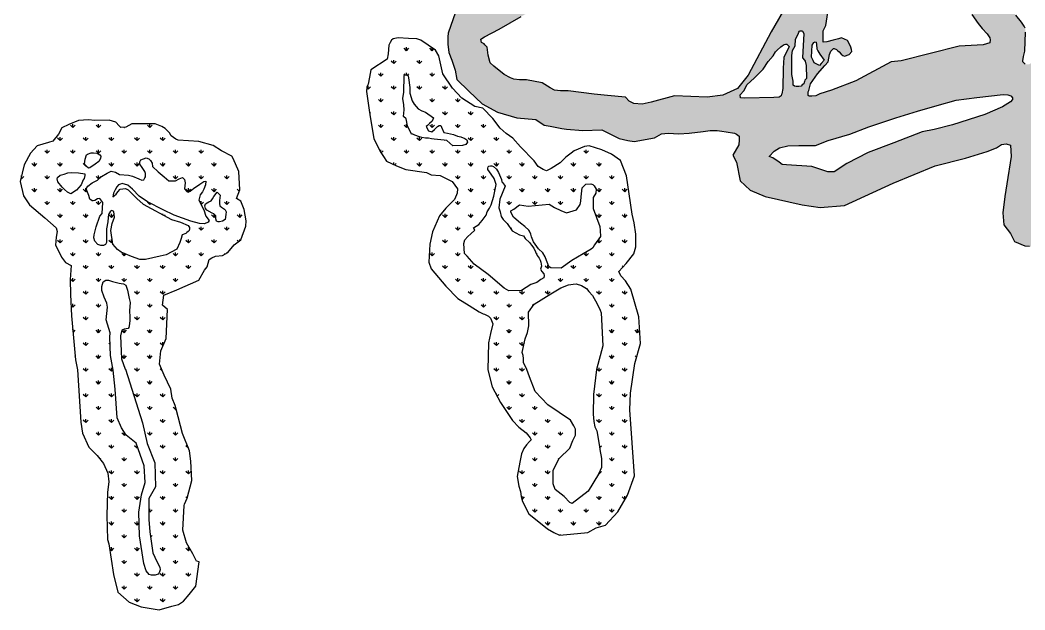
# Model space of a CAD drawing. Header units: metres. Extents: x 273377 to 358923, y 1974345 to 2116525.
# Drawn here: x 293958 to 295364, y 1982434 to 1983261 of the extents above; entities that cross this region are included whole.
import ezdxf

# ---------------------------------------------------------------- set-up
doc = ezdxf.new("R2010")
doc.units = ezdxf.units.M
doc.header["$MEASUREMENT"] = 0
doc.layers.add('MANGROOVE BUFFER ZONE', color=120, linetype='Continuous')
pattern_1 = [(90, (0, 0), (-17.96051224, 17.96051224), [4.7625, -31.15852448]), (45, (0, 0), (-17.96051224, 17.96051224), [4.7625, -20.6375]), (135, (0, 0), (-17.96051224, -17.96051224), [4.7625, -20.6375])]

msp = doc.modelspace()

# ---------------------------------------------------------------- hatches: boundary and pattern name
at = {"layer": 'MANGROOVE BUFFER ZONE'}
h = msp.add_hatch(dxfattribs=at)
h.set_pattern_fill('GRASS', color=256)
h.set_pattern_definition(pattern_1)
h.paths.add_polyline_path([(295364.9, 1983243.8), (295364.5, 1983249.4), (295362.8, 1983252.2), (295359.4, 1983257.8), (295351.3, 1983267.5), (295346.4, 1983273.4), (295342.5, 1983281), (295337.7, 1983288), (295329, 1983299.9), (295316.6, 1983320.5), (295306.2, 1983365.5), (295298.8, 1983389.6), (295295.9, 1983424.8), (295295.9, 1983514.9), (295301.1, 1983632.8), (295283.8, 1983680.9), (295269.4, 1983705.6), (295249.7, 1983728.9), (295232.6, 1983742.1), (295220.8, 1983752.2), (295203.7, 1983761.2), (295186.8, 1983767.9), (295159.6, 1983776.8), (295142.3, 1983778), (295132, 1983776.8), (295120.8, 1983774.1), (295105.4, 1983768.7), (295090.5, 1983765.5), (295077.3, 1983763.6), (295064.2, 1983754.1), (295022.5, 1983727), (294983.9, 1983704.8), (294918.7, 1983648.9), (294897.8, 1983627.4), (294881.1, 1983608.4), (294870.1, 1983585.2), (294854.8, 1983568.6), (294786.2, 1983490.6), (294753.5, 1983455.1), (294722.2, 1983405.1), (294717, 1983389.1), (294712.2, 1983362.1), (294695.4, 1983339.9), (294682.5, 1983331.2), (294648.1, 1983316.9), (294586.2, 1983286.7), (294566.9, 1983271.7), (294557, 1983242.4), (294556.5, 1983237.3), (294556.5, 1983226.7), (294557.9, 1983215.4), (294561.9, 1983204.6), (294566.8, 1983190.5), (294569.2, 1983177.3), (294585.8, 1983161.1), (294604.4, 1983143.4), (294626, 1983131.4), (294652.9, 1983123.5), (294679.4, 1983121.2), (294691.2, 1983113.4), (294699.5, 1983112.1), (294715.8, 1983108.8), (294722.4, 1983107.8), (294745.3, 1983105.8), (294772, 1983106.9), (294779.2, 1983103.1), (294796.2, 1983094.5), (294808.1, 1983091.7), (294817, 1983090.4), (294845.7, 1983095.7), (294855.5, 1983101.4), (294864.8, 1983102), (294879.5, 1983101.4), (294894.2, 1983102.1), (294913.5, 1983104.6), (294923.3, 1983105.9), (294933.2, 1983105.9), (294940, 1983104.9), (294945.8, 1983104), (294957.5, 1983102.3), (294960.3, 1983100.6), (294964, 1983098), (294964.1, 1983092.8), (294963.7, 1983085.7), (294955.4, 1983071.4), (294960.5, 1983061.4), (294965.7, 1983035.6), (294979.6, 1983022.2), (295000.5, 1983013.5), (295052.5, 1983002), (295077.5, 1982998), (295111.7, 1983000.9), (295179.7, 1983032), (295238.6, 1983056.6), (295281, 1983067), (295311.3, 1983076.7), (295324.1, 1983081.6), (295331.2, 1983086.1), (295337.9, 1983087.4), (295343.9, 1983085.5), (295345, 1983069.6), (295338.7, 1983031), (295336.1, 1983013.3), (295332.9, 1982990.4), (295334.5, 1982973.7), (295343.8, 1982961.5), (295349.4, 1982950.3), (295363.9, 1982944.4), (295370.4, 1982943.7), (295393.7, 1982937.2), (295413, 1982938), (295421.8, 1982943.4), (295438.7, 1982940.8), (295458.6, 1982963.7), (295480.5, 1982987.5), (295484.8, 1983010.6), (295490.9, 1983023.9), (295501.2, 1983032.4), (295535.5, 1983031.6), (295562.2, 1983019.8), (295608.6, 1982999.3), (295633.8, 1982996.8), (295692.5, 1982991.6), (295752.7, 1982994.5), (295770.9, 1983003.3), (295800.2, 1983012.4), (295831.6, 1983034.8), (295849.9, 1983047.7), (295862.6, 1983057.6), (295868.6, 1983070.1), (295883.7, 1983110.2), (295896, 1983105.9), (295909.5, 1983101), (295917.3, 1983097.6), (295925.9, 1983098.9), (295948.3, 1983108.9), (295983.1, 1983133.5), (296005.7, 1983147.8), (296014.7, 1983149.9), (296056.1, 1983161), (296070.4, 1983170.6), (296079.2, 1983178.2), (296085.7, 1983188.6), (296091.5, 1983204.9), (296090.9, 1983264.6), (296085.8, 1983295.5), (296087.1, 1983302.3), (296094.3, 1983306.1), (296113.4, 1983308.3), (296122.3, 1983304), (296137.2, 1983288.3), (296145.2, 1983279.8), (296155, 1983273.9), (296164.3, 1983271.8), (296192.1, 1983271.2), (296082.1, 1983537.5), (296052.6, 1983507.1), (296061.1, 1983489.4), (296072.7, 1983473), (296077.1, 1983463.7), (296076.3, 1983459.3), (296064.7, 1983450.5), (296041.8, 1983441.2), (296016, 1983433.6), (295990.3, 1983416.7), (295979.5, 1983402.7), (295974.2, 1983383.4), (295971, 1983372.9), (295967.8, 1983362.1), (295960.2, 1983355.7), (295926.8, 1983338.4), (295883.7, 1983314.8), (295825, 1983267.5), (295751.1, 1983195.4), (295731.1, 1983176.9), (295720.6, 1983173.3), (295707.3, 1983169.4), (295682.6, 1983167.5), (295643.2, 1983161.3), (295634, 1983160.5), (295623, 1983157.9), (295616.4, 1983157.8), (295609.8, 1983157.8), (295601.6, 1983160.2), (295597.1, 1983161.4), (295578.2, 1983165.7), (295569.9, 1983168), (295565.3, 1983167.8), (295560.7, 1983166.9), (295555.1, 1983165.5), (295548.8, 1983163.9), (295540.7, 1983162.3), (295537.3, 1983162.2), (295534.9, 1983164.1), (295532.4, 1983166.6), (295526.2, 1983171), (295495, 1983176.3), (295483.8, 1983179.9), (295468.3, 1983186.4), (295458.7, 1983189.3), (295451.1, 1983192.6), (295433.8, 1983197.7), (295414.8, 1983205.6), (295390.1, 1983205.2), (295374.9, 1983201.4), (295369.8, 1983198.7), (295364.5, 1983198.7), (295361.1, 1983202.1), (295361.1, 1983203.4), (295362.2, 1983209.4), (295363.7, 1983217)])
h.paths.add_polyline_path([(294603.4, 1983229.2), (294602.4, 1983233.7), (294607.8, 1983237.1), (294628.4, 1983248.1), (294659.1, 1983265.8), (294676.9, 1983275.2), (294699.6, 1983284.4), (294737.6, 1983303.9), (294750.9, 1983326.8), (294759.3, 1983362.5), (294781.2, 1983404.7), (294794.7, 1983428.6), (294816.4, 1983455.9), (294837.9, 1983478.6), (294861.8, 1983503.9), (294891.1, 1983538), (294935.2, 1983597.6), (294946.8, 1983609.6), (294963.1, 1983620.3), (294987, 1983635.4), (294996.1, 1983640), (295000.4, 1983641.3), (295007.3, 1983642.1), (295017.9, 1983642.9), (295023.3, 1983643.4), (295034.2, 1983641.9), (295042, 1983641), (295051.3, 1983640.1), (295064.9, 1983637), (295073.8, 1983635.3), (295102, 1983636.8), (295108.2, 1983637.3), (295114.1, 1983643.5), (295118.4, 1983646.6), (295123.3, 1983649.5), (295128.3, 1983653), (295133.4, 1983655.8), (295137.9, 1983658), (295141.7, 1983658.9), (295145.4, 1983659.6), (295149.5, 1983658.2), (295154.2, 1983655.9), (295155.2, 1983653.9), (295155.4, 1983648.1), (295154.7, 1983642.8), (295153, 1983638.9), (295146.5, 1983629.7), (295140.3, 1983616.2), (295138.9, 1983606.2), (295141.4, 1983588.1), (295145.8, 1983576.1), (295160.4, 1983566.1), (295182, 1983550.9), (295192.8, 1983537.8), (295188, 1983526.5), (295165.6, 1983511.2), (295143.3, 1983495.2), (295129.9, 1983485.7), (295125.5, 1983480.5), (295121.6, 1983472.5), (295094.9, 1983436.7), (295084.9, 1983419.4), (295073.7, 1983371.5), (295031.3, 1983282.7), (295008.7, 1983244), (294976.5, 1983183.2), (294961.6, 1983164.8), (294941.4, 1983155.4), (294919.2, 1983152.5), (294873.5, 1983154.5), (294841, 1983145.5), (294828.4, 1983142.6), (294816.6, 1983143.7), (294810.2, 1983146.9), (294804.9, 1983152.4), (294779.9, 1983154.9), (294761.2, 1983157), (294724.6, 1983161.5), (294714, 1983161.4), (294705.5, 1983162.2), (294699.7, 1983165.7), (294688.6, 1983172.5), (294666.3, 1983176.7), (294656.7, 1983176.9), (294648.7, 1983178), (294644, 1983179.6), (294635, 1983184.4), (294620.6, 1983196.2), (294615.4, 1983200.8), (294612.9, 1983211.5), (294611.2, 1983222.7), (294608, 1983225.8), (294607, 1983227.4)], flags=16)
h.paths.add_polyline_path([(294965.3, 1983155.7), (294970.5, 1983161.7), (294975.5, 1983170.4), (294985.2, 1983179.1), (294997.7, 1983191.9), (295004.7, 1983202.8), (295011.7, 1983210.5), (295015, 1983216), (295017.2, 1983218.6), (295022.2, 1983223), (295024.2, 1983224.6), (295027, 1983226.2), (295029.9, 1983227.2), (295031.4, 1983226.2), (295033.9, 1983223.5), (295026.7, 1983208.3), (295025.6, 1983193.1), (295025, 1983164.7), (295024, 1983157.4), (295023.3, 1983156.5), (295022.9, 1983154.5), (295020.2, 1983152.6), (295012.8, 1983152.3), (294971.9, 1983151.1), (294965.9, 1983151.6)], flags=16)
h.paths.add_polyline_path([(295005.9, 1983069.3), (295012.9, 1983076.8), (295020.6, 1983081.5), (295032.3, 1983084.4), (295047.4, 1983084.8), (295071, 1983084.7), (295088.7, 1983091.7), (295119, 1983100.8), (295145.5, 1983111), (295183.2, 1983123.8), (295213.6, 1983132.8), (295241.3, 1983141), (295267.8, 1983148.2), (295296.8, 1983152.1), (295333.6, 1983156.2), (295340, 1983156), (295344.7, 1983154.4), (295346.8, 1983151.5), (295346.7, 1983149.2), (295343.8, 1983146.1), (295332.6, 1983139.2), (295308, 1983128.2), (295262.8, 1983113.7), (295237, 1983107.3), (295220.4, 1983103.9), (295180.4, 1983088.8), (295144.8, 1983075.3), (295114.8, 1983059.8), (295096.9, 1983048), (295088.3, 1983048.1), (295081, 1983050.2), (295065.8, 1983055.7), (295030.4, 1983057.6), (295024.3, 1983058.4), (295020.2, 1983061.6), (295011.1, 1983067.7)], flags=16)
h.paths.add_polyline_path([(295037.9, 1983210.8), (295038.8, 1983218), (295042.3, 1983224.4), (295043.1, 1983233.6), (295044.9, 1983237.8), (295046.5, 1983240.9), (295048.2, 1983244.7), (295049.5, 1983245.4), (295052.4, 1983245.6), (295054.4, 1983242), (295052.9, 1983207.5), (295055.5, 1983204.4), (295056.6, 1983203.1), (295058, 1983197), (295058.4, 1983178.8), (295056.2, 1983176.4), (295055.7, 1983174.6), (295054.4, 1983171.4), (295052.5, 1983170), (295050.8, 1983168.1), (295047.4, 1983167.6), (295043.8, 1983167.4), (295041.5, 1983167.8), (295039.7, 1983169.5), (295039.6, 1983175.2), (295037.7, 1983184.4)], flags=16)
h.paths.add_polyline_path([(295060.6, 1983160.1), (295061.4, 1983162), (295064.1, 1983171.3), (295073.6, 1983185.2), (295083.8, 1983196.8), (295088.6, 1983202), (295090.6, 1983212.6), (295092.6, 1983216.9), (295093.5, 1983218), (295094.5, 1983219.3), (295095.7, 1983220.6), (295097.2, 1983221), (295100.1, 1983219.6), (295101.6, 1983218.1), (295104, 1983216.2), (295106.8, 1983213), (295109, 1983210.8), (295111.5, 1983210.2), (295118, 1983212.2), (295121.6, 1983216.6), (295121.3, 1983219.5), (295120.5, 1983222.5), (295119.4, 1983225.1), (295115.5, 1983231.8), (295107.3, 1983235.6), (295102.9, 1983234.1), (295095.6, 1983232.6), (295086.6, 1983230), (295081.8, 1983229.8), (295081.7, 1983245.5), (295085.2, 1983253), (295090.2, 1983283.4), (295099.2, 1983366.8), (295104.8, 1983408.4), (295112.8, 1983425), (295119.6, 1983437.3), (295126.6, 1983455.8), (295141.8, 1983467.6), (295154.4, 1983477.2), (295164, 1983483.3), (295195.9, 1983510.1), (295203.8, 1983518.5), (295208.2, 1983527), (295210.7, 1983540.6), (295215.2, 1983544.1), (295219.7, 1983548), (295226.6, 1983552.5), (295231.1, 1983555.2), (295236.3, 1983557), (295240.6, 1983558.8), (295243, 1983559.6), (295247, 1983560.4), (295248.2, 1983560.3), (295248.8, 1983556.4), (295247.2, 1983535.9), (295245.6, 1983490.5), (295248.4, 1983463.3), (295249.8, 1983406.6), (295251, 1983392.2), (295272.7, 1983304.7), (295283.1, 1983282.9), (295289.8, 1983268.2), (295298.6, 1983255.8), (295304.3, 1983248.7), (295311, 1983241.3), (295314.9, 1983235.9), (295315.3, 1983233.1), (295315.1, 1983228.6), (295305.4, 1983225.7), (295272.1, 1983224), (295191, 1983203.5), (295177, 1983202.2), (295127.2, 1983175.6), (295093.4, 1983162.2), (295077.1, 1983157.1), (295071.3, 1983154.3), (295065.6, 1983153.8), (295062.1, 1983154), (295060.7, 1983154.9)], flags=16)
h.paths.add_polyline_path([(295065.5, 1983208.5), (295066.3, 1983225.5), (295068.7, 1983229.4), (295070.6, 1983230.2), (295072, 1983229.6), (295072.3, 1983226.5), (295073, 1983220.2), (295074.3, 1983217.3), (295077, 1983212.9), (295082.9, 1983204.6), (295078.7, 1983199.7), (295076.5, 1983197.1), (295069.1, 1983200.5), (295067.5, 1983204.2)], flags=16)
h.paths.add_polyline_path([(295391.6, 1983147.1), (295393.8, 1983150.4), (295395.9, 1983152.3), (295399.3, 1983154), (295404, 1983153.8), (295411.7, 1983152.3), (295421.7, 1983150.4), (295430.5, 1983147.8), (295447, 1983142.1), (295489, 1983128.5), (295508.1, 1983122.2), (295514.1, 1983117.9), (295529.3, 1983113.8), (295547, 1983111.3), (295577.2, 1983114.3), (295606.2, 1983110.8), (295629.8, 1983115.1), (295650.8, 1983115.3), (295678.8, 1983118.6), (295690.5, 1983117.9), (295711.7, 1983118.1), (295738, 1983123.6), (295754, 1983133.9), (295766.5, 1983143.8), (295780.6, 1983160.6), (295794.5, 1983167.5), (295815.1, 1983189.3), (295835.4, 1983208.2), (295853.4, 1983228.2), (295880.6, 1983248), (295920.2, 1983281.8), (295969.7, 1983313.1), (296012.5, 1983321.1), (296025.7, 1983325.7), (296026, 1983319.7), (296033.7, 1983295.5), (296045.9, 1983243.2), (296048.1, 1983235.8), (296050, 1983222.6), (296042.1, 1983210.9), (296034.4, 1983205.9), (296027, 1983205.6), (296022.4, 1983204.6), (296009.1, 1983202.8), (295995.7, 1983195.6), (295972.7, 1983185.4), (295958.8, 1983177.4), (295945.9, 1983168.3), (295939, 1983163.5), (295932.6, 1983158.3), (295928.2, 1983154), (295921.8, 1983145.8), (295914.9, 1983149), (295913.2, 1983150.2), (295910.7, 1983156.3), (295907.2, 1983166), (295906, 1983166.4), (295899.8, 1983167.6), (295891.1, 1983169.7), (295881.1, 1983170), (295874.1, 1983169.1), (295862.5, 1983167.4), (295847.4, 1983161.2), (295833.2, 1983152.5), (295827.3, 1983133.6), (295824, 1983127.8), (295828.2, 1983118.1), (295832, 1983112.4), (295832, 1983106.9), (295831.3, 1983102.8), (295829.9, 1983097.1), (295827.7, 1983091.8), (295820.4, 1983081.3), (295804.2, 1983071.8), (295796.6, 1983066.3), (295782.5, 1983057), (295773.4, 1983054.9), (295768.5, 1983054), (295758.2, 1983050.8), (295724.9, 1983039.7), (295702, 1983041.8), (295688.2, 1983044.7), (295673.9, 1983045.5), (295667.4, 1983044.9), (295654.6, 1983043.8), (295637.9, 1983038.8), (295620.5, 1983048.1), (295591.7, 1983060.5), (295573.8, 1983071.3), (295554.5, 1983080.7), (295537.2, 1983083.3), (295531, 1983084.2), (295522.2, 1983085.7), (295519.8, 1983085.9), (295515.3, 1983087.4), (295507.6, 1983105.3), (295503.8, 1983108.1), (295494, 1983109.1), (295490, 1983108.6), (295485.9, 1983107.2), (295483.7, 1983104.3), (295480.9, 1983096.7), (295473.3, 1983085.7), (295467.6, 1983069.8), (295454.4, 1983058), (295447.7, 1983049.9), (295442.7, 1983040.8), (295438.7, 1983030.5), (295431.5, 1983009.8), (295428, 1983001.1), (295424.1, 1982993.5), (295418.1, 1982991.8), (295407.7, 1982989.4), (295399, 1982988), (295384.5, 1982987.5), (295381.6, 1982989), (295381.3, 1982997.1), (295381.9, 1983009.3), (295387.6, 1983029.1), (295394.7, 1983055.2), (295393.7, 1983095), (295392.8, 1983119.8), (295391.9, 1983132.8)], flags=16)
h.paths.add_polyline_path([(296018.5, 1983354.8), (296024, 1983368.2), (296030.8, 1983378.5), (296034.6, 1983384), (296047.6, 1983393.5), (296060.1, 1983397.3), (296070.3, 1983401.2), (296078.1, 1983403), (296081.7, 1983404.7), (296087.6, 1983405.2), (296090.5, 1983405.9), (296097, 1983405.9), (296105.4, 1983404.7), (296111.7, 1983402.6), (296123.7, 1983397.1), (296130.1, 1983389.6), (296132.6, 1983383.3), (296133.3, 1983378.6), (296120.8, 1983371.1), (296080.4, 1983353.6), (296058.8, 1983339.6), (296052.3, 1983339.3), (296042.8, 1983340.8), (296035.3, 1983345.4), (296024.8, 1983346.8)], flags=16)
h = msp.add_hatch(dxfattribs=at)
h.set_pattern_fill('GRASS', color=256)
h.set_pattern_definition(pattern_1)
h.paths.add_polyline_path([(294806, 1982919.6), (294816.6, 1982933.1), (294819.3, 1982943), (294819.3, 1982960.6), (294817.2, 1982976.5), (294814.5, 1982988.6), (294810.1, 1983017.1), (294806.2, 1983042.2), (294798.1, 1983064), (294785.5, 1983072.8), (294771.9, 1983079), (294754, 1983084.6), (294747.5, 1983083.6), (294733.2, 1983077.4), (294728.8, 1983074.2), (294721.5, 1983068.6), (294713.6, 1983060.5), (294701.2, 1983052.7), (294694.6, 1983049.2), (294689.8, 1983051.4), (294683, 1983055.5), (294677.2, 1983063.4), (294657.9, 1983082.9), (294647.5, 1983095.2), (294638, 1983101.5), (294629.8, 1983109.1), (294619.5, 1983122.5), (294605.2, 1983137.1), (294594.4, 1983139.5), (294575.8, 1983151.1), (294562.9, 1983165.2), (294549.5, 1983185.5), (294543.9, 1983210.6), (294539, 1983218.6), (294518.8, 1983232.5), (294513, 1983234.2), (294501.2, 1983234.6), (294487, 1983235.7), (294480.1, 1983234.5), (294477.7, 1983232.5), (294475.5, 1983229.2), (294473.8, 1983225.4), (294472.9, 1983213.2), (294471.5, 1983205.8), (294448.5, 1983190.9), (294446.8, 1983180.6), (294444.7, 1983170.6), (294443.2, 1983166.9), (294442.7, 1983160.4), (294446.5, 1983134.5), (294448, 1983122.2), (294452.7, 1983094.7), (294461.7, 1983076.4), (294466.3, 1983069.5), (294470.5, 1983062.9), (294484.7, 1983056.6), (294497.4, 1983051.4), (294526.3, 1983046.9), (294533.1, 1983044), (294545.6, 1983043.1), (294562.4, 1983034.4), (294569.8, 1983024.3), (294569.5, 1983018.3), (294568.7, 1983016), (294565.7, 1983009.1), (294553.8, 1982997.3), (294544.5, 1982986.5), (294535, 1982963.8), (294531.1, 1982946.7), (294530, 1982921.5), (294533.2, 1982912.2), (294553.5, 1982887.7), (294570.4, 1982870.5), (294586.4, 1982860.7), (294600.1, 1982851.8), (294605.7, 1982849.2), (294607.7, 1982848.4), (294613.2, 1982845.9), (294616, 1982843), (294617.6, 1982839.7), (294619.2, 1982835.3), (294616.1, 1982821.7), (294613.2, 1982808.4), (294612.3, 1982770.5), (294618.3, 1982747), (294630.1, 1982725.1), (294646.7, 1982699.8), (294655.7, 1982690.4), (294665.9, 1982682.5), (294671.6, 1982675.4), (294672.8, 1982672.4), (294670.7, 1982670.3), (294666.5, 1982665.7), (294662.9, 1982660.4), (294659.6, 1982652.8), (294657.3, 1982641.5), (294653.4, 1982621.2), (294655.6, 1982607.6), (294658.2, 1982600.3), (294659, 1982593.1), (294660.7, 1982586.2), (294669.9, 1982568.7), (294695.9, 1982548), (294704.6, 1982542.6), (294712.8, 1982538.9), (294728.1, 1982540.3), (294752.3, 1982542.9), (294764, 1982549.3), (294777.1, 1982553), (294794.3, 1982571.7), (294808, 1982595.2), (294817.5, 1982622), (294811.3, 1982714.5), (294811.8, 1982737.8), (294817.9, 1982779.6), (294825.8, 1982807.5), (294823.7, 1982844.7), (294812.4, 1982883.6), (294805.1, 1982895.5), (294798.7, 1982902.2), (294795.7, 1982908.4)])
h.paths.add_polyline_path([(294579.7, 1982933.7), (294579.3, 1982940.6), (294578.9, 1982947.4), (294580.3, 1982952.6), (294584.2, 1982957.4), (294588.5, 1982961), (294594, 1982966.2), (294592.4, 1982969.5), (294599.9, 1982974.4), (294604.5, 1982979.9), (294609.9, 1982987.4), (294611.6, 1982992.2), (294614.6, 1982997.1), (294617.1, 1983002), (294620.7, 1983013.7), (294623.9, 1983030.2), (294621.4, 1983038.7), (294617.1, 1983044.8), (294612.5, 1983051.2), (294612.3, 1983053), (294613.2, 1983055.9), (294616.1, 1983056.4), (294618.1, 1983056.3), (294620.2, 1983055.5), (294624.4, 1983051.8), (294627.4, 1983047.2), (294631.3, 1983037.1), (294631.9, 1983034.1), (294633.4, 1983032.5), (294636.8, 1983027.9), (294629, 1983009.6), (294627.8, 1982997.8), (294629.4, 1982992.2), (294631.2, 1982985.5), (294634, 1982981.4), (294639.3, 1982975.8), (294646.6, 1982965.5), (294656.7, 1982959.9), (294662.5, 1982958.2), (294664.7, 1982954.5), (294670.6, 1982948.9), (294673.7, 1982945.4), (294676.6, 1982940.9), (294681.4, 1982931), (294684, 1982927.1), (294685.6, 1982924.4), (294686.7, 1982921.4), (294687.3, 1982915.9), (294686.3, 1982911.7), (294687.8, 1982908.3), (294690.6, 1982905), (294691.4, 1982902.8), (294690.7, 1982899.6), (294686.5, 1982897), (294680.9, 1982893.2), (294672.4, 1982890), (294659.3, 1982881.8), (294641.6, 1982881.3), (294635.4, 1982885.2), (294612.8, 1982904.1), (294593.3, 1982918.8), (294583.5, 1982930.1)], flags=16)
h.paths.add_polyline_path([(294648.4, 1982984.5), (294644.7, 1982991.3), (294644.7, 1982993.3), (294648.8, 1982995.9), (294656.9, 1983001.8), (294668.8, 1983000.1), (294698.3, 1983002.5), (294705.7, 1982998), (294714.4, 1982993.7), (294722.4, 1982990.4), (294736.4, 1982994.6), (294741.4, 1983002.2), (294742.6, 1983007.1), (294743.2, 1983012.9), (294744.4, 1983025.8), (294749.3, 1983030.7), (294756.4, 1983031.1), (294759.3, 1983030.2), (294761.4, 1983028.3), (294764, 1983023.5), (294763.4, 1983018.3), (294760, 1983011.9), (294759.7, 1982996.5), (294768.9, 1982971.4), (294769.4, 1982965.9), (294769.9, 1982957.2), (294761.7, 1982945.6), (294759.2, 1982941.4), (294757, 1982939.5), (294745.8, 1982933), (294730, 1982923.8), (294715.1, 1982913.2), (294700.6, 1982913.4), (294697.6, 1982915.4), (294696.1, 1982919), (294694.4, 1982923.6), (294692.7, 1982928.8), (294689.3, 1982934.5), (294683.4, 1982940.3), (294676.4, 1982950), (294673.7, 1982956.8), (294672.5, 1982960.7), (294670.9, 1982965), (294669.8, 1982966.5), (294664, 1982971.3), (294658.3, 1982975.9), (294652.2, 1982981.4)], flags=16)
h.paths.add_polyline_path([(294669.5, 1982851.4), (294677.4, 1982862.4), (294700.7, 1982877.3), (294714.3, 1982885.4), (294725.4, 1982889.5), (294731.9, 1982890.5), (294735.9, 1982891.2), (294743.4, 1982888.8), (294750.6, 1982884.5), (294753.5, 1982880.6), (294758.7, 1982874.9), (294765.5, 1982863.1), (294769.8, 1982854.3), (294771.2, 1982850.4), (294773.1, 1982804.1), (294764.3, 1982771.3), (294760.3, 1982735.9), (294759.7, 1982708.7), (294760.9, 1982698.2), (294762, 1982690.7), (294765, 1982685), (294768.7, 1982663.1), (294769.2, 1982659.2), (294771.6, 1982646.2), (294771.6, 1982633.9), (294767.4, 1982624.6), (294752.9, 1982600.7), (294730.6, 1982583.2), (294727, 1982584.9), (294719, 1982593.1), (294706.8, 1982602.9), (294703.9, 1982610.8), (294703.9, 1982630.1), (294712.3, 1982646.2), (294727, 1982660.9), (294731.5, 1982671.7), (294734.9, 1982678.9), (294735.2, 1982687.3), (294732.5, 1982692.4), (294727.9, 1982700.1), (294696.2, 1982721.8), (294678.6, 1982740.3), (294670.7, 1982760.8), (294666.8, 1982771.1), (294662.5, 1982780.7), (294662.2, 1982786.7), (294662, 1982790.8), (294660.6, 1982794.9), (294664.8, 1982814), (294667.9, 1982822.9), (294669.9, 1982832.2)], flags=16)
h.paths.add_polyline_path([(294563.3, 1983084.6), (294555, 1983091.8), (294551.2, 1983092.3), (294537.1, 1983093.8), (294533.5, 1983094.4), (294529.3, 1983095), (294524.9, 1983095.2), (294519.8, 1983096.1), (294516.5, 1983097), (294510.3, 1983099.3), (294507.2, 1983101), (294505.3, 1983100.7), (294499.7, 1983112.5), (294498.1, 1983122.2), (294494.5, 1983125.4), (294495.3, 1983135), (294495, 1983142.1), (294493.6, 1983150.8), (294495, 1983159.7), (294495.1, 1983182.6), (294495.9, 1983184), (294497.7, 1983184), (294499.7, 1983183.1), (294501, 1983182.4), (294501.4, 1983179.7), (294503, 1983166.3), (294503, 1983158.1), (294506.6, 1983147.7), (294509.4, 1983142.7), (294514.7, 1983136.3), (294520.1, 1983133.6), (294525.1, 1983131.6), (294536.1, 1983123.5), (294535.5, 1983121.2), (294534.5, 1983118.8), (294530.8, 1983115.9), (294528, 1983113), (294526.2, 1983111.3), (294529.1, 1983105.5), (294533.8, 1983103.9), (294537.6, 1983107.1), (294539.5, 1983109.3), (294542.1, 1983111.4), (294544.2, 1983112.8), (294546.5, 1983112.7), (294547.7, 1983110.5), (294550.7, 1983103.2), (294556.1, 1983102), (294564.5, 1983100.3), (294569.8, 1983098.2), (294574.5, 1983096.9), (294580.3, 1983094.6), (294582.9, 1983093), (294583.9, 1983089.5), (294581.7, 1983086.5), (294576.8, 1983084.9)], flags=16)
h = msp.add_hatch(dxfattribs=at)
h.set_pattern_fill('GRASS', color=256)
h.set_pattern_definition(pattern_1)
h.paths.add_polyline_path([(294219.4, 1982914.9), (294222.4, 1982925), (294226.3, 1982927.6), (294231.4, 1982929.7), (294241, 1982931), (294248.4, 1982935.2), (294257.3, 1982945.7), (294266.6, 1982952.8), (294273.5, 1982972.1), (294274.2, 1982979.3), (294271.5, 1982995.1), (294266.8, 1983006.9), (294260.6, 1983010.8), (294265.3, 1983023), (294264.1, 1983048.4), (294256.1, 1983066.7), (294253.9, 1983070.1), (294239.8, 1983077.4), (294227.8, 1983084.7), (294208, 1983090.6), (294179, 1983092.3), (294175.5, 1983093.9), (294169.1, 1983098.3), (294166.9, 1983102.6), (294160.9, 1983108.7), (294155.9, 1983111.5), (294146.8, 1983115.2), (294114.2, 1983115.4), (294105.5, 1983110.4), (294098.8, 1983109.9), (294096.3, 1983112.3), (294091.9, 1983117.7), (294082.2, 1983120.4), (294062.2, 1983119.8), (294053.3, 1983120.9), (294039.5, 1983119.7), (294025.9, 1983114.5), (294016.1, 1983109.7), (294011.4, 1983100.7), (294003.6, 1983091.1), (293997.7, 1983089), (293981.7, 1983084.3), (293972.2, 1983074.2), (293963.4, 1983057.8), (293957.7, 1983034.4), (293962.3, 1983014.6), (293971.1, 1983001.6), (293992.2, 1982983.6), (294008.3, 1982969.7), (294009.8, 1982964.2), (294008.4, 1982956.7), (294007.5, 1982945.3), (294011.9, 1982936.4), (294015.7, 1982928.4), (294021.5, 1982921), (294029, 1982916.8), (294027.7, 1982897), (294028.4, 1982876), (294029.9, 1982846.3), (294035.1, 1982784.7), (294038.2, 1982770.6), (294042.9, 1982697.2), (294044.9, 1982682), (294054.1, 1982662.1), (294065.7, 1982650.4), (294074.7, 1982639.4), (294080.5, 1982626), (294081.8, 1982613.7), (294080.3, 1982599.2), (294079.2, 1982566.7), (294080.3, 1982533.1), (294081.9, 1982527.1), (294088.3, 1982484.1), (294094.6, 1982459.1), (294110.3, 1982445), (294127.3, 1982438.8), (294152.3, 1982434.3), (294170, 1982439.7), (294179.6, 1982441.9), (294186.3, 1982446.6), (294194.6, 1982455.8), (294203.5, 1982467.8), (294208.5, 1982501.7), (294204.4, 1982502.6), (294199.3, 1982513.1), (294190.8, 1982528.1), (294185.6, 1982546.2), (294187.3, 1982580.6), (294187.8, 1982582.5), (294191.4, 1982590.8), (294198.1, 1982615.5), (294196.8, 1982642.8), (294194.8, 1982657.3), (294185.2, 1982681.5), (294176, 1982715.3), (294174.7, 1982720.9), (294170.4, 1982731), (294168.9, 1982743.4), (294159.2, 1982763.2), (294152.9, 1982778.6), (294154.5, 1982797.1), (294162.4, 1982814.6), (294164, 1982855.3), (294157, 1982861.1), (294158.8, 1982875.4), (294176.9, 1982882.5), (294208.1, 1982896.4), (294215.6, 1982910.3)])
h.paths.add_polyline_path([(294077.7, 1982896.3), (294081.4, 1982896.3), (294087.1, 1982894.5), (294096.4, 1982892), (294099, 1982891.7), (294102.3, 1982890.9), (294105.9, 1982889.1), (294108, 1982882.1), (294110.4, 1982870.7), (294111.6, 1982864.8), (294110.8, 1982853.3), (294111.4, 1982844.8), (294111.4, 1982840.1), (294110.8, 1982835), (294110, 1982830.1), (294109, 1982828.7), (294103.4, 1982827.4), (294100.3, 1982826.3), (294098.2, 1982818.3), (294099.8, 1982786.2), (294104.6, 1982771.7), (294105.1, 1982771.4), (294129.2, 1982696.6), (294135.8, 1982667.5), (294146.3, 1982640.3), (294147.3, 1982606.6), (294138, 1982590.2), (294138, 1982560.8), (294139.1, 1982543.9), (294143.5, 1982514.5), (294149.1, 1982502.2), (294153.3, 1982494), (294153.6, 1982490.5), (294152.6, 1982486.1), (294150.8, 1982484.5), (294146.7, 1982483), (294141.6, 1982482.9), (294138.2, 1982483.7), (294134.3, 1982488.9), (294130.9, 1982499.4), (294124.8, 1982538), (294123.9, 1982571.4), (294127.8, 1982595.7), (294132.7, 1982612.7), (294131.6, 1982636.2), (294120.1, 1982667.8), (294106.4, 1982678.9), (294099.5, 1982689.2), (294093.6, 1982703.5), (294090.8, 1982743.7), (294088, 1982770.3), (294084.4, 1982790.9), (294083.4, 1982816.3), (294083.7, 1982822.7), (294078.1, 1982840.8), (294080, 1982858.2), (294079.2, 1982864), (294075.4, 1982872.3), (294072.1, 1982881.8), (294072.1, 1982887.6), (294073.9, 1982894)], flags=16)
h.paths.add_polyline_path([(294070.7, 1982945), (294066.4, 1982946.3), (294062.5, 1982951.1), (294060.9, 1982955.4), (294061.2, 1982959.9), (294064, 1982971), (294069.4, 1982985.8), (294072.7, 1982989.6), (294073.7, 1983005.1), (294069.3, 1983010.8), (294066.1, 1983010.1), (294062.5, 1983008), (294060.2, 1983007.2), (294058.4, 1983007.5), (294055.5, 1983009.7), (294054, 1983014.7), (294050.4, 1983024.2), (294052.6, 1983027.7), (294058.6, 1983032.8), (294066.2, 1983036.4), (294071.6, 1983041.7), (294079.8, 1983046.3), (294085.2, 1983048.9), (294091.3, 1983047.5), (294097.1, 1983044.4), (294109.3, 1983043.5), (294114.9, 1983041.9), (294123.8, 1983038.3), (294128, 1983036.4), (294130.8, 1983036.7), (294132.4, 1983039.7), (294133.3, 1983041.1), (294133.2, 1983045.6), (294132.5, 1983048.6), (294128.6, 1983054.3), (294125.5, 1983058.7), (294125.5, 1983062.1), (294126.5, 1983064.7), (294130.5, 1983066.4), (294134, 1983067.5), (294137.9, 1983066), (294140.4, 1983064.1), (294142.7, 1983060), (294143, 1983055.5), (294151.1, 1983047.9), (294159.2, 1983041), (294165.8, 1983035.6), (294175.2, 1983035.3), (294180.2, 1983038.3), (294185.1, 1983040.2), (294187.9, 1983037.1), (294188.6, 1983032.4), (294187.8, 1983024.2), (294191.3, 1983020.3), (294193, 1983019.5), (294195.8, 1983020.8), (294200.5, 1983024.7), (294209.5, 1983030.6), (294215, 1983034.6), (294217.6, 1983034.8), (294217.3, 1983029.7), (294214.7, 1983023.9), (294212.9, 1983019.8), (294209.8, 1983015.6), (294207.9, 1983008.1), (294215, 1982994.8), (294217.9, 1982985.9), (294222.4, 1982980), (294221, 1982977.7), (294215.6, 1982975.3), (294208.7, 1982975.7), (294196.9, 1982978.9), (294173.3, 1982987.5), (294158.2, 1982994.7), (294136.2, 1983005.9), (294124.6, 1983013.9), (294114.9, 1983023.5), (294108.3, 1983029.3), (294100.7, 1983031.5), (294098.2, 1983030.9), (294095.7, 1983029.9), (294093, 1983027), (294090.8, 1983023), (294088.7, 1983018.2), (294087.7, 1983013.2), (294092, 1983016.8), (294094.6, 1983020.1), (294097.9, 1983023.8), (294105.2, 1983024.7), (294108.8, 1983022.7), (294121, 1983010.8), (294130.1, 1983002.9), (294169.5, 1982981.3), (294182.2, 1982977.5), (294193.2, 1982973), (294195, 1982969.9), (294194.9, 1982968), (294194.2, 1982965.6), (294193.2, 1982964.3), (294191.1, 1982962.9), (294189.5, 1982961.8), (294184.5, 1982959.7), (294183.3, 1982954.8), (294181.3, 1982948.9), (294177.1, 1982939.5), (294162.4, 1982931.7), (294153.8, 1982930), (294133.3, 1982925.2), (294125.4, 1982925), (294113.6, 1982929.5), (294104.8, 1982933.2), (294099.1, 1982935.3), (294094.2, 1982939.4), (294087.6, 1982946.5), (294084.7, 1982965.8), (294086.6, 1982975.5), (294090.1, 1982984.5), (294089.1, 1982992.5), (294086.3, 1982993.7), (294084.3, 1982992.9), (294083.1, 1982990.7), (294081.5, 1982988.1), (294080.8, 1982984.2), (294080.5, 1982978.1), (294078.9, 1982968), (294078.6, 1982959.2), (294078.6, 1982948.8), (294077.3, 1982946.3), (294074.4, 1982944.9)], flags=16)
h.paths.add_polyline_path([(294028.7, 1983017), (294024.2, 1983019.3), (294019.7, 1983023.1), (294016.6, 1983026.5), (294010.4, 1983033.9), (294009.4, 1983038.4), (294010.1, 1983039.9), (294013.6, 1983043.2), (294019.6, 1983044.9), (294024.7, 1983046.6), (294030.2, 1983047), (294039.5, 1983046.7), (294048.5, 1983045), (294048.5, 1983043), (294047.6, 1983038.5), (294046.1, 1983036.9), (294043.3, 1983029.6), (294036.6, 1983022.4)], flags=16)
h.paths.add_polyline_path([(294053.4, 1983053.2), (294050, 1983056.1), (294048, 1983059.3), (294048.8, 1983065.9), (294050.5, 1983071.8), (294052.3, 1983072.7), (294057.3, 1983074.4), (294060.7, 1983074.7), (294065.7, 1983074.1), (294069.5, 1983072), (294070.6, 1983070), (294070.5, 1983066.6), (294067.9, 1983062.6), (294062.7, 1983058.8), (294055.4, 1983053.5)], flags=16)
h.paths.add_polyline_path([(294217.1, 1982996.6), (294216.2, 1983000.5), (294217.4, 1983003.2), (294222.1, 1983006.1), (294225.1, 1983007.5), (294227.2, 1983010.1), (294229, 1983013.3), (294233.6, 1983019.6), (294237.9, 1983015.5), (294236.7, 1983007.9), (294236.6, 1983003.5), (294237.3, 1983000.6), (294239.7, 1982998.7), (294243.6, 1982995.6), (294244.6, 1982994.8), (294246, 1982991.8), (294245.9, 1982988.2), (294244.9, 1982981.3), (294241.1, 1982978.8), (294236.6, 1982977.8), (294235.1, 1982978.1), (294232.5, 1982979), (294231.5, 1982982.4), (294231.5, 1982986.2), (294229, 1982989.3), (294226.4, 1982990.2), (294219.3, 1982994.3)], flags=16)

# ---------------------------------------------------------------- linework, layer by layer
at = {"layer": 'MANGROOVE BUFFER ZONE', "flags": 128}
for points in [[(294566.9, 1983271.7), (294557, 1983242.4), (294556.5, 1983237.3), (294556.5, 1983226.7), (294557.9, 1983215.4), (294561.9, 1983204.6), (294566.8, 1983190.5), (294569.2, 1983177.3), (294585.8, 1983161.1), (294604.4, 1983143.4), (294626, 1983131.4), (294652.9, 1983123.5), (294679.4, 1983121.2), (294691.2, 1983113.4), (294699.5, 1983112.1), (294715.8, 1983108.8), (294722.4, 1983107.8), (294745.3, 1983105.8), (294772, 1983106.9), (294779.2, 1983103.1), (294796.2, 1983094.5), (294808.1, 1983091.7), (294817, 1983090.4), (294845.7, 1983095.7), (294855.5, 1983101.4), (294864.8, 1983102), (294879.5, 1983101.4), (294894.2, 1983102.1), (294913.5, 1983104.6), (294923.3, 1983105.9), (294933.2, 1983105.9), (294940, 1983104.9), (294945.8, 1983104), (294957.5, 1983102.3), (294960.3, 1983100.6), (294964, 1983098), (294964.1, 1983092.8), (294963.7, 1983085.7), (294955.4, 1983071.4), (294960.5, 1983061.4), (294965.7, 1983035.6), (294979.6, 1983022.2), (295000.5, 1983013.5), (295052.5, 1983002), (295077.5, 1982998), (295111.7, 1983000.9), (295179.7, 1983032), (295238.6, 1983056.6), (295281, 1983067), (295311.3, 1983076.7), (295324.1, 1983081.6), (295331.2, 1983086.1), (295337.9, 1983087.4), (295343.9, 1983085.5), (295345, 1983069.6), (295338.7, 1983031), (295336.1, 1983013.3), (295332.9, 1982990.4), (295334.5, 1982973.7), (295343.8, 1982961.5), (295349.4, 1982950.3), (295363.9, 1982944.4), (295370.4, 1982943.7)], [(295031.3, 1983282.7), (295008.7, 1983244), (294976.5, 1983183.2), (294961.6, 1983164.8), (294941.4, 1983155.4), (294919.2, 1983152.5), (294873.5, 1983154.5), (294841, 1983145.5), (294828.4, 1983142.6), (294816.6, 1983143.7), (294810.2, 1983146.9), (294804.9, 1983152.4), (294779.9, 1983154.9), (294761.2, 1983157), (294724.6, 1983161.5), (294714, 1983161.4), (294705.5, 1983162.2), (294699.7, 1983165.7), (294688.6, 1983172.5), (294666.3, 1983176.7), (294656.7, 1983176.9), (294648.7, 1983178), (294644, 1983179.6), (294635, 1983184.4), (294620.6, 1983196.2), (294615.4, 1983200.8), (294612.9, 1983211.5), (294611.2, 1983222.7), (294608, 1983225.8), (294607, 1983227.4), (294603.4, 1983229.2), (294602.4, 1983233.7), (294607.8, 1983237.1), (294628.4, 1983248.1), (294659.1, 1983265.8)], [(295289.8, 1983268.2), (295298.6, 1983255.8), (295304.3, 1983248.7), (295311, 1983241.3), (295314.9, 1983235.9), (295315.3, 1983233.1), (295315.1, 1983228.6), (295305.4, 1983225.7), (295272.1, 1983224), (295191, 1983203.5), (295177, 1983202.2), (295127.2, 1983175.6), (295093.4, 1983162.2), (295077.1, 1983157.1), (295071.3, 1983154.3), (295065.6, 1983153.8), (295062.1, 1983154), (295060.7, 1983154.9), (295060.6, 1983160.1), (295061.4, 1983162), (295064.1, 1983171.3), (295073.6, 1983185.2), (295083.8, 1983196.8), (295088.6, 1983202), (295090.6, 1983212.6), (295092.6, 1983216.9), (295093.5, 1983218), (295094.5, 1983219.3), (295095.6, 1983220.5), (295096.2, 1983220.7), (295097.2, 1983221), (295100.1, 1983219.6), (295101.6, 1983218.1), (295104, 1983216.2), (295106.8, 1983213), (295109, 1983210.8), (295111.5, 1983210.2), (295118, 1983212.2), (295121.6, 1983216.6), (295121.3, 1983219.5), (295120.5, 1983222.5), (295119.4, 1983225.1), (295115.5, 1983231.8), (295107.3, 1983235.6), (295102.9, 1983234.1), (295095.6, 1983232.6), (295086.6, 1983230), (295081.8, 1983229.8), (295081.7, 1983245.5), (295085.2, 1983253), (295090.2, 1983283.4)], [(295364.5, 1983249.4), (295362.8, 1983252.2), (295359.4, 1983257.8), (295351.3, 1983267.5)], [(295364.5, 1983198.7), (295361.1, 1983202.1), (295361.1, 1983203.4), (295362.2, 1983209.4), (295363.7, 1983217), (295364.9, 1983243.8)]]:
    msp.add_lwpolyline(points, dxfattribs=at)
for points in [[(295058, 1983197), (295058.4, 1983178.8), (295056.2, 1983176.4), (295055.7, 1983174.6), (295054.4, 1983171.4), (295052.5, 1983170), (295050.8, 1983168.1), (295047.4, 1983167.6), (295043.8, 1983167.4), (295041.5, 1983167.8), (295039.7, 1983169.5), (295039.6, 1983175.2), (295037.7, 1983184.4), (295037.9, 1983210.8), (295038.8, 1983218), (295042.3, 1983224.4), (295043.1, 1983233.6), (295044.9, 1983237.8), (295046.5, 1983240.9), (295047.8, 1983243.9), (295048.5, 1983244.9), (295049.5, 1983245.4), (295051.6, 1983245.5), (295052.7, 1983245.2), (295054.4, 1983242), (295052.9, 1983207.5), (295055.5, 1983204.4), (295056.6, 1983203.1)], [(294816.6, 1982933.1), (294819.3, 1982943), (294819.3, 1982960.6), (294817.2, 1982976.5), (294814.5, 1982988.6), (294810.1, 1983017.1), (294806.2, 1983042.2), (294798.1, 1983064), (294785.5, 1983072.8), (294771.9, 1983079), (294754, 1983084.6), (294747.5, 1983083.6), (294733.2, 1983077.4), (294728.8, 1983074.2), (294721.5, 1983068.6), (294713.6, 1983060.5), (294701.2, 1983052.7), (294694.6, 1983049.2), (294689.8, 1983051.4), (294683, 1983055.5), (294677.2, 1983063.4), (294657.9, 1983082.9), (294647.5, 1983095.2), (294638, 1983101.5), (294629.8, 1983109.1), (294619.5, 1983122.5), (294605.2, 1983137.1), (294594.4, 1983139.5), (294575.8, 1983151.1), (294562.9, 1983165.2), (294549.5, 1983185.5), (294543.9, 1983210.6), (294539, 1983218.6), (294518.8, 1983232.5), (294513, 1983234.2), (294501.2, 1983234.6), (294487, 1983235.7), (294480.1, 1983234.5), (294477.7, 1983232.5), (294475.5, 1983229.2), (294473.8, 1983225.4), (294472.9, 1983213.2), (294471.5, 1983205.8), (294448.5, 1983190.9), (294446.8, 1983180.6), (294444.7, 1983170.6), (294443.2, 1983166.9), (294442.7, 1983160.4), (294446.5, 1983134.5), (294448, 1983122.2), (294452.7, 1983094.7), (294461.7, 1983076.4), (294466.3, 1983069.5), (294470.5, 1983062.9), (294484.7, 1983056.6), (294497.4, 1983051.4), (294526.3, 1983046.9), (294533.1, 1983044), (294545.6, 1983043.1), (294562.4, 1983034.4), (294569.8, 1983024.3), (294569.5, 1983018.3), (294568.7, 1983016), (294565.7, 1983009.1), (294553.8, 1982997.3), (294544.5, 1982986.5), (294535, 1982963.8), (294531.1, 1982946.7), (294530, 1982921.5), (294533.2, 1982912.2), (294553.5, 1982887.7), (294570.4, 1982870.5), (294586.4, 1982860.7), (294600.1, 1982851.8), (294605.7, 1982849.2), (294607.7, 1982848.4), (294613.2, 1982845.9), (294616, 1982843), (294617.6, 1982839.7), (294619.2, 1982835.3), (294616.1, 1982821.7), (294613.2, 1982808.4), (294612.3, 1982770.5), (294618.3, 1982747), (294630.1, 1982725.1), (294646.7, 1982699.8), (294655.7, 1982690.4), (294665.9, 1982682.5), (294671.6, 1982675.4), (294672.8, 1982672.4), (294670.7, 1982670.3), (294666.5, 1982665.7), (294662.9, 1982660.4), (294659.6, 1982652.8), (294657.3, 1982641.5), (294653.4, 1982621.2), (294655.6, 1982607.6), (294658.2, 1982600.3), (294659, 1982593.1), (294660.7, 1982586.2), (294669.9, 1982568.7), (294695.9, 1982548), (294704.6, 1982542.6), (294712.8, 1982538.9), (294728.1, 1982540.3), (294752.3, 1982542.9), (294764, 1982549.3), (294777.1, 1982553), (294794.3, 1982571.7), (294808, 1982595.2), (294817.5, 1982622), (294811.3, 1982714.5), (294811.8, 1982737.8), (294817.9, 1982779.6), (294825.8, 1982807.5), (294823.7, 1982844.7), (294812.4, 1982883.6), (294805.1, 1982895.5), (294798.7, 1982902.2), (294795.7, 1982908.4), (294806, 1982919.6)], [(295082.9, 1983204.6), (295078.7, 1983199.7), (295076.5, 1983197.1), (295069.1, 1983200.5), (295067.5, 1983204.2), (295065.5, 1983208.5), (295066.3, 1983225.5), (295068.7, 1983229.4), (295070.6, 1983230.2), (295072, 1983229.6), (295072.3, 1983226.5), (295073, 1983220.2), (295074.3, 1983217.3), (295077, 1983212.9)], [(295033.9, 1983223.5), (295026.7, 1983208.3), (295025.6, 1983193.1), (295025, 1983164.7), (295024, 1983157.4), (295023.3, 1983156.5), (295022.9, 1983154.5), (295020.2, 1983152.6), (295012.8, 1983152.3), (294971.9, 1983151.1), (294965.9, 1983151.6), (294965.3, 1983155.7), (294970.5, 1983161.7), (294975.5, 1983170.4), (294985.2, 1983179.1), (294997.7, 1983191.9), (295004.7, 1983202.8), (295011.7, 1983210.5), (295015, 1983216), (295017.2, 1983218.6), (295022.2, 1983223), (295024.2, 1983224.6), (295027, 1983226.2), (295029.1, 1983226.9), (295030.6, 1983226.7), (295031.4, 1983226.2)], [(294581.7, 1983086.5), (294576.8, 1983084.9), (294563.3, 1983084.6), (294555, 1983091.8), (294551.2, 1983092.3), (294537.1, 1983093.8), (294533.5, 1983094.4), (294529.3, 1983095), (294524.9, 1983095.2), (294519.8, 1983096.1), (294516.5, 1983097), (294510.3, 1983099.3), (294507.2, 1983101), (294505.3, 1983100.7), (294499.7, 1983112.5), (294498.1, 1983122.2), (294494.5, 1983125.4), (294495.3, 1983135), (294495, 1983142.1), (294493.6, 1983150.8), (294495, 1983159.7), (294495.1, 1983182.6), (294495.9, 1983184), (294497.7, 1983184), (294499.7, 1983183.1), (294501, 1983182.4), (294501.4, 1983179.7), (294503, 1983166.3), (294503, 1983158.1), (294506.6, 1983147.7), (294509.4, 1983142.7), (294514.7, 1983136.3), (294520.1, 1983133.6), (294525.1, 1983131.6), (294536.1, 1983123.5), (294535.5, 1983121.2), (294534.5, 1983118.8), (294530.8, 1983115.9), (294528, 1983113), (294526.2, 1983111.3), (294529.1, 1983105.5), (294533.8, 1983103.9), (294537.6, 1983107.1), (294539.5, 1983109.3), (294542.1, 1983111.4), (294544.2, 1983112.8), (294546.5, 1983112.7), (294547.7, 1983110.5), (294550.7, 1983103.2), (294556.1, 1983102), (294564.5, 1983100.3), (294569.8, 1983098.2), (294574.5, 1983096.9), (294580.3, 1983094.6), (294582.9, 1983093), (294583.9, 1983089.5)], [(295346.8, 1983151.5), (295346.7, 1983149.2), (295343.8, 1983146.1), (295332.6, 1983139.2), (295308, 1983128.2), (295262.8, 1983113.7), (295237, 1983107.3), (295220.4, 1983103.9), (295180.4, 1983088.8), (295144.8, 1983075.3), (295114.8, 1983059.8), (295096.9, 1983048), (295088.3, 1983048.1), (295081, 1983050.2), (295065.8, 1983055.7), (295030.4, 1983057.6), (295024.3, 1983058.4), (295020.2, 1983061.6), (295011.1, 1983067.7), (295005.9, 1983069.3), (295012.9, 1983076.8), (295020.6, 1983081.5), (295032.3, 1983084.4), (295047.4, 1983084.8), (295071, 1983084.7), (295088.7, 1983091.7), (295119, 1983100.8), (295145.5, 1983111), (295183.2, 1983123.8), (295213.6, 1983132.8), (295241.3, 1983141), (295267.8, 1983148.2), (295296.8, 1983152.1), (295333.6, 1983156.2), (295340, 1983156), (295344.2, 1983154.5), (295344.9, 1983154)], [(294239.8, 1983077.4), (294227.8, 1983084.7), (294208, 1983090.6), (294179, 1983092.3), (294175.5, 1983093.9), (294169.1, 1983098.3), (294166.9, 1983102.6), (294160.9, 1983108.7), (294155.9, 1983111.5), (294146.8, 1983115.2), (294114.2, 1983115.4), (294105.5, 1983110.4), (294098.8, 1983109.9), (294096.3, 1983112.3), (294091.9, 1983117.7), (294082.2, 1983120.4), (294062.2, 1983119.8), (294053.3, 1983120.9), (294039.5, 1983119.7), (294025.9, 1983114.5), (294016.1, 1983109.7), (294011.4, 1983100.7), (294003.6, 1983091.1), (293997.7, 1983089), (293981.7, 1983084.3), (293972.2, 1983074.2), (293963.4, 1983057.8), (293957.7, 1983034.4), (293962.3, 1983014.6), (293971.1, 1983001.6), (293992.2, 1982983.6), (294008.3, 1982969.7), (294009.8, 1982964.2), (294008.4, 1982956.7), (294007.5, 1982945.3), (294011.9, 1982936.4), (294015.7, 1982928.4), (294021.5, 1982921), (294029, 1982916.8), (294027.7, 1982897), (294028.4, 1982876), (294029.9, 1982846.3), (294035.1, 1982784.7), (294038.2, 1982770.6), (294042.9, 1982697.2), (294044.9, 1982682), (294054.1, 1982662.1), (294065.7, 1982650.4), (294074.7, 1982639.4), (294080.5, 1982626), (294081.8, 1982613.7), (294080.3, 1982599.2), (294079.2, 1982566.7), (294080.3, 1982533.1), (294081.9, 1982527.1), (294088.3, 1982484.1), (294094.6, 1982459.1), (294110.3, 1982445), (294127.3, 1982438.8), (294152.3, 1982434.3), (294170, 1982439.7), (294179.6, 1982441.9), (294186.3, 1982446.6), (294194.6, 1982455.8), (294203.5, 1982467.8), (294208.5, 1982501.7), (294204.4, 1982502.6), (294199.3, 1982513.1), (294190.8, 1982528.1), (294185.6, 1982546.2), (294187.3, 1982580.6), (294187.8, 1982582.5), (294191.4, 1982590.8), (294198.1, 1982615.5), (294196.8, 1982642.8), (294194.8, 1982657.3), (294185.2, 1982681.5), (294176, 1982715.3), (294174.7, 1982720.9), (294170.4, 1982731), (294168.9, 1982743.4), (294159.2, 1982763.2), (294152.9, 1982778.6), (294154.5, 1982797.1), (294162.4, 1982814.6), (294164, 1982855.3), (294157, 1982861.1), (294158.8, 1982875.4), (294176.9, 1982882.5), (294208.1, 1982896.4), (294215.6, 1982910.3), (294219.4, 1982914.9), (294222.4, 1982925), (294226.3, 1982927.6), (294231.4, 1982929.7), (294241, 1982931), (294248.4, 1982935.2), (294257.3, 1982945.7), (294266.6, 1982952.8), (294273.5, 1982972.1), (294274.2, 1982979.3), (294271.5, 1982995.1), (294266.8, 1983006.9), (294260.6, 1983010.8), (294265.3, 1983023), (294264.1, 1983048.4), (294256.1, 1983066.7), (294253.9, 1983070.1)], [(294070.6, 1983070), (294070.5, 1983066.6), (294067.9, 1983062.6), (294062.7, 1983058.8), (294055.4, 1983053.5), (294053.4, 1983053.2), (294050, 1983056.1), (294048, 1983059.3), (294048.8, 1983065.9), (294050.5, 1983071.8), (294052.3, 1983072.7), (294057.3, 1983074.4), (294060.7, 1983074.7), (294065.7, 1983074.1), (294069.5, 1983072)], [(294142.7, 1983060), (294143, 1983055.5), (294151.1, 1983047.9), (294159.2, 1983041), (294165.8, 1983035.6), (294175.2, 1983035.3), (294180.2, 1983038.3), (294185.1, 1983040.2), (294187.9, 1983037.1), (294188.6, 1983032.4), (294187.8, 1983024.2), (294191.3, 1983020.3), (294193, 1983019.5), (294195.8, 1983020.8), (294200.5, 1983024.7), (294209.5, 1983030.6), (294215, 1983034.6), (294217.6, 1983034.8), (294217.3, 1983029.7), (294214.7, 1983023.9), (294212.9, 1983019.8), (294209.8, 1983015.6), (294207.9, 1983008.1), (294215, 1982994.8), (294217.9, 1982985.9), (294222.4, 1982980), (294221, 1982977.7), (294215.6, 1982975.3), (294208.7, 1982975.7), (294196.9, 1982978.9), (294173.3, 1982987.5), (294158.2, 1982994.7), (294136.2, 1983005.9), (294124.6, 1983013.9), (294114.9, 1983023.5), (294108.3, 1983029.3), (294100.7, 1983031.5), (294098.2, 1983030.9), (294095.7, 1983029.9), (294093, 1983027), (294090.8, 1983023), (294088.7, 1983018.2), (294087.7, 1983013.2), (294092, 1983016.8), (294094.6, 1983020.1), (294097.9, 1983023.8), (294105.2, 1983024.7), (294108.8, 1983022.7), (294121, 1983010.8), (294130.1, 1983002.9), (294169.5, 1982981.3), (294182.2, 1982977.5), (294193.2, 1982973), (294195, 1982969.9), (294194.9, 1982968), (294194.2, 1982965.6), (294193.2, 1982964.3), (294191.1, 1982962.9), (294189.5, 1982961.8), (294184.5, 1982959.7), (294183.3, 1982954.8), (294181.3, 1982948.9), (294177.1, 1982939.5), (294162.4, 1982931.7), (294153.8, 1982930), (294133.3, 1982925.2), (294125.4, 1982925), (294113.6, 1982929.5), (294104.8, 1982933.2), (294099.1, 1982935.3), (294094.2, 1982939.4), (294087.6, 1982946.5), (294084.7, 1982965.8), (294086.6, 1982975.5), (294090.1, 1982984.5), (294089.1, 1982992.5), (294086.3, 1982993.7), (294084.3, 1982992.9), (294083.1, 1982990.7), (294081.5, 1982988.1), (294080.8, 1982984.2), (294080.5, 1982978.1), (294078.9, 1982968), (294078.6, 1982959.2), (294078.6, 1982948.8), (294077.3, 1982946.3), (294074.4, 1982944.9), (294070.7, 1982945), (294066.4, 1982946.3), (294062.5, 1982951.1), (294060.9, 1982955.4), (294061.2, 1982959.9), (294064, 1982971), (294069.4, 1982985.8), (294072.7, 1982989.6), (294073.7, 1983005.1), (294069.3, 1983010.8), (294066.1, 1983010.1), (294062.5, 1983008), (294060.2, 1983007.2), (294058.4, 1983007.5), (294055.5, 1983009.7), (294054, 1983014.7), (294050.4, 1983024.2), (294052.6, 1983027.7), (294058.6, 1983032.8), (294066.2, 1983036.4), (294071.6, 1983041.7), (294079.8, 1983046.3), (294085.2, 1983048.9), (294091.3, 1983047.5), (294097.1, 1983044.4), (294109.3, 1983043.5), (294114.9, 1983041.9), (294123.8, 1983038.3), (294128, 1983036.4), (294130.8, 1983036.7), (294132.4, 1983039.7), (294133.3, 1983041.1), (294133.2, 1983045.6), (294132.5, 1983048.6), (294128.6, 1983054.3), (294125.5, 1983058.7), (294125.5, 1983062.1), (294126.5, 1983064.7), (294130.5, 1983066.4), (294134, 1983067.5), (294137.9, 1983066), (294140.4, 1983064.1)], [(294048.5, 1983045), (294048.5, 1983043), (294047.6, 1983038.5), (294046.1, 1983036.9), (294043.3, 1983029.6), (294036.6, 1983022.4), (294028.7, 1983017), (294024.2, 1983019.3), (294019.7, 1983023.1), (294016.6, 1983026.5), (294010.4, 1983033.9), (294009.4, 1983038.4), (294010.1, 1983039.9), (294013.6, 1983043.2), (294019.6, 1983044.9), (294024.7, 1983046.6), (294030.2, 1983047), (294039.5, 1983046.7)], [(294691.4, 1982902.8), (294690.7, 1982899.6), (294686.5, 1982897), (294680.9, 1982893.2), (294672.4, 1982890), (294659.3, 1982881.8), (294641.6, 1982881.3), (294635.4, 1982885.2), (294612.8, 1982904.1), (294593.3, 1982918.8), (294583.5, 1982930.1), (294579.7, 1982933.7), (294579.3, 1982940.6), (294578.9, 1982947.4), (294580.3, 1982952.6), (294584.2, 1982957.4), (294588.5, 1982961), (294594, 1982966.2), (294592.4, 1982969.5), (294599.9, 1982974.4), (294604.5, 1982979.9), (294609.9, 1982987.4), (294611.6, 1982992.2), (294614.6, 1982997.1), (294617.1, 1983002), (294620.7, 1983013.7), (294623.9, 1983030.2), (294621.4, 1983038.7), (294617.1, 1983044.8), (294612.5, 1983051.2), (294612.3, 1983053), (294612.9, 1983055.1), (294613.7, 1983056), (294616.1, 1983056.4), (294618.1, 1983056.3), (294620.2, 1983055.5), (294624.4, 1983051.8), (294627.4, 1983047.2), (294631.3, 1983037.1), (294631.9, 1983034.1), (294633.4, 1983032.5), (294636.8, 1983027.9), (294629, 1983009.6), (294627.8, 1982997.8), (294629.4, 1982992.2), (294631.2, 1982985.5), (294634, 1982981.4), (294639.3, 1982975.8), (294646.6, 1982965.5), (294656.7, 1982959.9), (294662.5, 1982958.2), (294664.7, 1982954.5), (294670.6, 1982948.9), (294673.7, 1982945.4), (294676.6, 1982940.9), (294681.4, 1982931), (294684, 1982927.1), (294685.6, 1982924.4), (294686.7, 1982921.4), (294687.3, 1982915.9), (294686.3, 1982911.7), (294687.8, 1982908.3), (294690.6, 1982905)], [(294757, 1982939.5), (294745.8, 1982933), (294730, 1982923.8), (294715.1, 1982913.2), (294700.6, 1982913.4), (294697.6, 1982915.4), (294696.1, 1982919), (294694.4, 1982923.6), (294692.7, 1982928.8), (294689.3, 1982934.5), (294683.4, 1982940.3), (294676.4, 1982950), (294673.7, 1982956.8), (294672.5, 1982960.7), (294670.9, 1982965), (294669.8, 1982966.5), (294664, 1982971.3), (294658.3, 1982975.9), (294652.2, 1982981.4), (294648.4, 1982984.5), (294644.7, 1982991.3), (294644.7, 1982993.3), (294648.8, 1982995.9), (294656.9, 1983001.8), (294668.8, 1983000.1), (294698.3, 1983002.5), (294705.7, 1982998), (294714.4, 1982993.7), (294722.4, 1982990.4), (294736.4, 1982994.6), (294741.4, 1983002.2), (294742.6, 1983007.1), (294743.2, 1983012.9), (294744.4, 1983025.8), (294749.3, 1983030.7), (294756.4, 1983031.1), (294759.3, 1983030.2), (294761.4, 1983028.3), (294764, 1983023.5), (294763.4, 1983018.3), (294760, 1983011.9), (294759.7, 1982996.5), (294768.9, 1982971.4), (294769.4, 1982965.9), (294769.9, 1982957.2), (294761.7, 1982945.6), (294759.2, 1982941.4)], [(294233.4, 1983019.3), (294234.2, 1983019), (294237.9, 1983015.5), (294236.7, 1983007.9), (294236.6, 1983003.5), (294237.3, 1983000.6), (294239.7, 1982998.7), (294243.6, 1982995.6), (294244.6, 1982994.8), (294246, 1982991.8), (294245.9, 1982988.2), (294244.9, 1982981.3), (294241.1, 1982978.8), (294236.6, 1982977.8), (294235.1, 1982978.1), (294232.5, 1982979), (294231.5, 1982982.4), (294231.5, 1982986.2), (294229, 1982989.3), (294226.4, 1982990.2), (294219.3, 1982994.3), (294217.1, 1982996.6), (294216.2, 1983000.5), (294217.4, 1983003.2), (294222.1, 1983006.1), (294225.1, 1983007.5), (294227.2, 1983010.1), (294229, 1983013.3)], [(294102.3, 1982890.9), (294105.9, 1982889.1), (294108, 1982882.1), (294110.4, 1982870.7), (294111.6, 1982864.8), (294110.8, 1982853.3), (294111.4, 1982844.8), (294111.4, 1982840.1), (294110.8, 1982835), (294110, 1982830.1), (294109, 1982828.7), (294103.4, 1982827.4), (294100.3, 1982826.3), (294098.2, 1982818.3), (294099.8, 1982786.2), (294104.6, 1982771.7), (294105.1, 1982771.4), (294129.2, 1982696.6), (294135.8, 1982667.5), (294146.3, 1982640.3), (294147.3, 1982606.6), (294138, 1982590.2), (294138, 1982560.8), (294139.1, 1982543.9), (294143.5, 1982514.5), (294149.1, 1982502.2), (294153.3, 1982494), (294153.6, 1982490.5), (294152.6, 1982486.1), (294150.8, 1982484.5), (294146.7, 1982483), (294141.6, 1982482.9), (294138.2, 1982483.7), (294134.3, 1982488.9), (294130.9, 1982499.4), (294124.8, 1982538), (294123.9, 1982571.4), (294127.8, 1982595.7), (294132.7, 1982612.7), (294131.6, 1982636.2), (294120.1, 1982667.8), (294106.4, 1982678.9), (294099.5, 1982689.2), (294093.6, 1982703.5), (294090.8, 1982743.7), (294088, 1982770.3), (294084.4, 1982790.9), (294083.4, 1982816.3), (294083.7, 1982822.7), (294078.1, 1982840.8), (294080, 1982858.2), (294079.2, 1982864), (294075.4, 1982872.3), (294072.1, 1982881.8), (294072.1, 1982887.6), (294073.9, 1982894), (294077.7, 1982896.3), (294081.4, 1982896.3), (294087.1, 1982894.5), (294096.4, 1982892), (294099, 1982891.7)], [(294743.4, 1982888.8), (294750.6, 1982884.5), (294753.5, 1982880.6), (294758.7, 1982874.9), (294765.5, 1982863.1), (294769.8, 1982854.3), (294771.2, 1982850.4), (294773.1, 1982804.1), (294764.3, 1982771.3), (294760.3, 1982735.9), (294759.7, 1982708.7), (294760.9, 1982698.2), (294762, 1982690.7), (294765, 1982685), (294768.7, 1982663.1), (294769.2, 1982659.2), (294771.6, 1982646.2), (294771.6, 1982633.9), (294767.4, 1982624.6), (294752.9, 1982600.7), (294730.6, 1982583.2), (294727, 1982584.9), (294719, 1982593.1), (294706.8, 1982602.9), (294703.9, 1982610.8), (294703.9, 1982630.1), (294712.3, 1982646.2), (294727, 1982660.9), (294731.5, 1982671.7), (294734.9, 1982678.9), (294735.2, 1982687.3), (294732.5, 1982692.4), (294727.9, 1982700.1), (294696.2, 1982721.8), (294678.6, 1982740.3), (294670.7, 1982760.8), (294666.8, 1982771.1), (294662.5, 1982780.7), (294662.2, 1982786.7), (294662, 1982790.8), (294660.6, 1982794.9), (294664.8, 1982814), (294667.9, 1982822.9), (294669.9, 1982832.2), (294669.5, 1982851.4), (294677.4, 1982862.4), (294700.7, 1982877.3), (294714.3, 1982885.4), (294725.4, 1982889.5), (294731.9, 1982890.5), (294735.9, 1982891.2)]]:
    msp.add_lwpolyline(points, close=True, dxfattribs=at)

doc.saveas('drawing.dxf')
